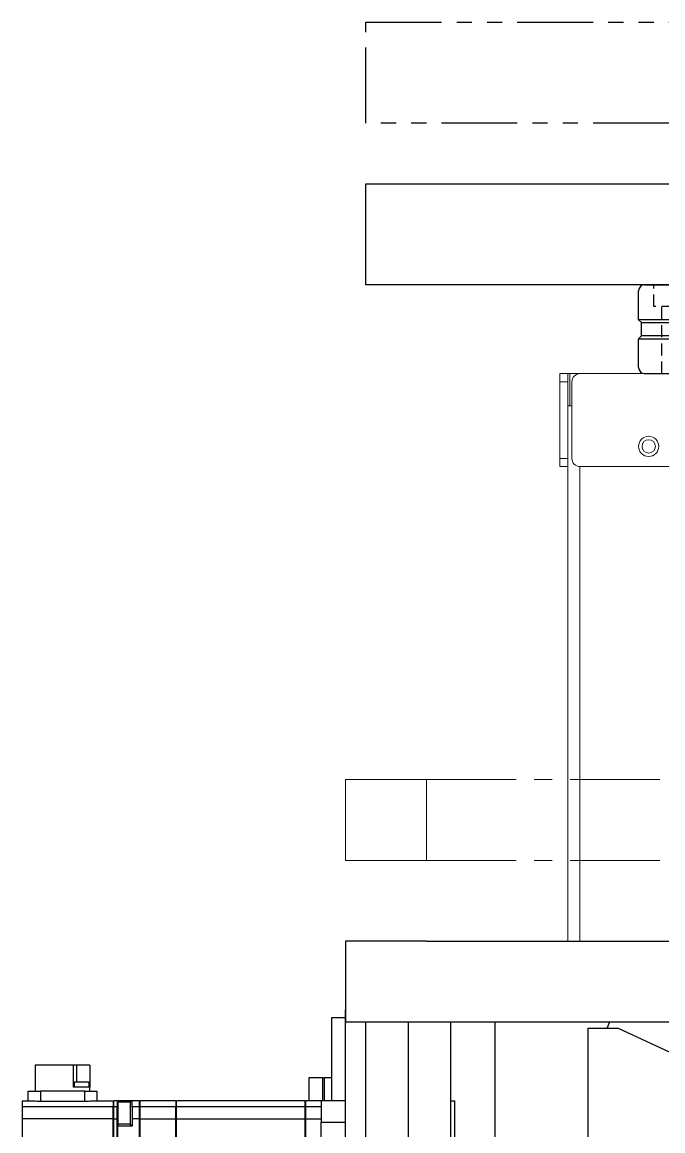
# Model space of a CAD drawing. Extents: x 500 to 100500, y -14500 to 21140.
# Drawn here: x 6251.5 to 6410, y -3309.1 to -3034.7 of the extents above; entities that cross this region are included whole.
import ezdxf

# ---------------------------------------------------------------- set-up
doc = ezdxf.new("R2010")
doc.units = 0
for name, pattern in [('CENTER', [10.16, 6.35, -1.27, 1.27, -1.27]), ('CENTER2', [28.575, 19.05, -3.175, 3.175, -3.175]), ('DASHED', [4.5, 3, -1.5]), ('PHANTOM2', [1.25, 0.625, -0.125, 0.125, -0.125, 0.125, -0.125]), ('SLD-Solid', [0])]:
    doc.linetypes.add(name, pattern=pattern)
doc.layers.get('0').update_dxf_attribs({"linetype": 'CONTINUOUS'})
doc.layers.add('C', color=1, linetype='CENTER', lineweight=18)
doc.layers.add('MODEL', color=7, linetype='SLD-Solid', lineweight=15)
for name, color, linetype in [('D', 7, 'CONTINUOUS'), ('Dim', 114, 'CONTINUOUS'), ('M06SMMF-001B', 7, 'CONTINUOUS')]:
    doc.layers.add(name, color=color, linetype=linetype)

# ---------------------------------------------------------------- blocks, each defined once
blk = doc.blocks.new('KA$C0f30fc43')
at = {"layer": 'C', "ltscale": 3.5}
for p, q in [((0, 0), (0, 20)), ((0, 20), (20, 20)), ((20, 20), (20, 0)), ((280, 20), (20, 20)), ((280, 0), (280, 20)), ((280, 20), (300, 20)), ((300, 20), (300, 0)), ((20, 0), (0, 0)), ((280, 0), (20, 0)), ((300, 0), (280, 0))]:
    blk.add_line(p, q, dxfattribs=at)
blk = doc.blocks.new('KA$C6268043b')
at = {"linetype": 'Continuous', "lineweight": 25}
for p, q in [((280.5, 139.51, 52.18), (20.5, 139.51, 52.18)), ((280.5, 139.51, 52.18), (300.5, 139.51, 52.18)), ((300.5, 139.51, 52.18), (300.5, 119.51, 52.18)), ((300.5, 20, 52.18), (300.5, 122.5, 52.18)), ((280.5, 119.51, 52.18), (20.5, 119.51, 52.18)), ((235.8, 118, 52.18), (235.1, 119.51, 52.18)), ((263.6, 119.51, 52.18), (263.6, 87.5, 52.18)), ((274.5, 119.51, 52.18), (274.5, 20, 52.18)), ((300.5, 119.51, 52.18), (280.5, 119.51, 52.18)), ((285, 119.51, 52.18), (285, 20, 52.18)), ((295.5, 20, 52.18), (295.5, 119.51, 52.18)), ((300.5, 120.5, 52.18), (304, 120.5, 52.18)), ((304, 120.5, 52.18), (304, 100, 52.18)), ((233.05, 118, 52.18), (195.5, 100.49, 52.18)), ((240.5, 118, 52.18), (233.05, 118, 52.18)), ((240.5, 30, 52.18), (240.5, 118, 52.18)), ((363.75, 108.8, 52.18), (363.75, 103.4, 52.18)), ((363.75, 108.8, 52.18), (367, 108.8, 52.18)), ((367, 104.7, 52.18), (367, 108.8, 52.18)), ((367, 108.8, 52.18), (367.8, 108.8, 52.18)), ((367.8, 108.8, 52.18), (377.25, 108.8, 52.18)), ((367.8, 103.4, 52.18), (367.8, 108.8, 52.18)), ((377.25, 108.8, 52.18), (377.25, 102.4, 52.18)), ((304, 105.7, 52.18), (305.8, 105.7, 52.18)), ((305.8, 105.7, 52.18), (305.8, 100, 52.18)), ((306.1, 105.7, 52.18), (305.8, 105.7, 52.18)), ((306.1, 100, 52.18), (306.1, 105.7, 52.18)), ((306.1, 105.7, 52.18), (309.6, 105.7, 52.18)), ((309.6, 105.7, 52.18), (309.6, 100, 52.18)), ((364.05, 104.7, 52.18), (364.05, 103.4, 52.18)), ((367.55, 104.7, 52.18), (364.05, 104.7, 52.18)), ((367.55, 103.4, 52.18), (367.55, 104.7, 52.18)), ((362, 102.4, 52.18), (362, 100, 52.18)), ((365, 102.4, 52.18), (362, 102.4, 52.18)), ((363.75, 102.4, 52.18), (363.75, 103.4, 52.18)), ((363.75, 103.4, 52.18), (367.8, 103.4, 52.18)), ((365, 99.9, 52.18), (365, 102.4, 52.18)), ((365, 102.4, 52.18), (376, 102.4, 52.18)), ((376, 102.4, 52.18), (376, 99.9, 52.18)), ((379, 102.4, 52.18), (376, 102.4, 52.18)), ((379, 100, 52.18), (379, 102.4, 52.18)), ((273.5, 65, 52.18), (273.5, 100, 52.18)), ((274.5, 100, 52.18), (273.5, 100, 52.18)), ((300.5, 100, 52.18), (306.5, 100, 52.18)), ((306.5, 100, 52.18), (306.5, 94.7, 52.18)), ((306.5, 100, 52.18), (310.3, 100, 52.18)), ((310.3, 98.5, 52.18), (310.3, 100, 52.18)), ((310.5, 99, 52.18), (310.3, 99, 52.18)), ((310.5, 100, 52.18), (342.3, 100, 52.18)), ((310.5, 98.5, 52.18), (310.5, 100, 52.18)), ((342.3, 98.5, 52.18), (342.3, 100, 52.18)), ((342.5, 99, 52.18), (342.3, 99, 52.18)), ((342.5, 100, 52.18), (351.3, 100, 52.18)), ((342.5, 100, 52.18), (342.5, 98.5, 52.18)), ((351.3, 98.5, 52.18), (351.3, 100, 52.18)), ((351.5, 99, 52.18), (351.3, 99, 52.18)), ((351.5, 100, 52.18), (353.3, 100, 52.18)), ((351.5, 98.5, 52.18), (351.5, 100, 52.18)), ((353.8, 100, 52.18), (353.3, 100, 52.18)), ((353.3, 98.5, 52.18), (353.3, 100, 52.18)), ((353.3, 100, 52.18), (356.8, 100, 52.18)), ((353.8, 100, 52.18), (353.8, 97, 52.18)), ((356.8, 99.75, 52.18), (353.8, 99.75, 52.18)), ((356.8, 99.75, 52.18), (356.8, 100, 52.18)), ((356.8, 99.75, 52.18), (356.8, 95.12, 52.18)), ((357, 99, 52.18), (356.8, 99, 52.18)), ((357, 100, 52.18), (357.8, 100, 52.18)), ((357, 100, 52.18), (357, 98.5, 52.18)), ((357.8, 98.5, 52.18), (357.8, 100, 52.18)), ((358, 99, 52.18), (357.8, 99, 52.18)), ((363.27, 100, 52.18), (358, 100, 52.18)), ((358, 100, 52.18), (358, 98.5, 52.18)), ((376, 99.9, 52.18), (365, 99.9, 52.18)), ((380.5, 100, 52.18), (377.73, 100, 52.18)), ((380.5, 100, 52.18), (380.5, 98.5, 52.18)), ((306.5, 98.5, 52.18), (310.3, 98.5, 52.18)), ((310.3, 95.5, 52.18), (310.3, 98.5, 52.18)), ((310.5, 98.5, 52.18), (310.3, 98.5, 52.18)), ((310.5, 98.5, 52.18), (342.3, 98.5, 52.18)), ((310.5, 95.5, 52.18), (310.5, 98.5, 52.18)), ((342.3, 95.5, 52.18), (342.3, 98.5, 52.18)), ((342.5, 98.5, 52.18), (342.3, 98.5, 52.18)), ((342.5, 98.5, 52.18), (351.3, 98.5, 52.18)), ((342.5, 95.5, 52.18), (342.5, 98.5, 52.18)), ((351.3, 95.5, 52.18), (351.3, 98.5, 52.18)), ((351.5, 98.5, 52.18), (351.3, 98.5, 52.18)), ((351.5, 98.5, 52.18), (353.3, 98.5, 52.18)), ((351.5, 95.5, 52.18), (351.5, 98.5, 52.18)), ((353.3, 98.5, 52.18), (353.3, 97, 52.18)), ((353.3, 97, 52.18), (353.3, 95.5, 52.18)), ((353.8, 97, 52.18), (353.8, 94, 52.18)), ((357, 98.5, 52.18), (356.8, 98.5, 52.18)), ((357, 98.5, 52.18), (357.8, 98.5, 52.18)), ((357, 95.5, 52.18), (357, 98.5, 52.18)), ((357.8, 95.5, 52.18), (357.8, 98.5, 52.18)), ((358, 98.5, 52.18), (357.8, 98.5, 52.18)), ((358, 98.5, 52.18), (380.5, 98.5, 52.18)), ((358, 95.5, 52.18), (358, 98.5, 52.18)), ((380.5, 98.5, 52.18), (380.5, 95.5, 52.18)), ((306.5, 94.7, 52.18), (300.5, 94.7, 52.18)), ((310.3, 95.5, 52.18), (306.5, 95.5, 52.18)), ((306.5, 88, 52.18), (306.5, 94.7, 52.18)), ((310.3, 95.5, 52.18), (310.5, 95.5, 52.18)), ((310.3, 89.5, 52.18), (310.3, 95.5, 52.18)), ((342.3, 95.5, 52.18), (310.5, 95.5, 52.18)), ((310.5, 89.5, 52.18), (310.5, 95.5, 52.18)), ((342.3, 95.5, 52.18), (342.5, 95.5, 52.18)), ((342.3, 89.5, 52.18), (342.3, 95.5, 52.18)), ((351.3, 95.5, 52.18), (342.5, 95.5, 52.18)), ((342.5, 89.5, 52.18), (342.5, 95.5, 52.18)), ((351.3, 89.5, 52.18), (351.3, 95.5, 52.18)), ((351.3, 95.5, 52.18), (351.5, 95.5, 52.18)), ((351.5, 95.5, 52.18), (353.3, 95.5, 52.18)), ((351.5, 89.5, 52.18), (351.5, 95.5, 52.18)), ((353.3, 95.5, 52.18), (353.3, 93.7, 52.18)), ((353.3, 94, 52.18), (353.8, 94, 52.18)), ((353.3, 93.7, 52.18), (356.8, 93.7, 52.18)), ((353.8, 94.25, 52.18), (356.8, 94.25, 52.18)), ((356.8, 95.5, 52.18), (357, 95.5, 52.18)), ((356.8, 95.12, 52.18), (356.8, 93.7, 52.18)), ((356.8, 89.5, 52.18), (356.8, 93.7, 52.18)), ((357.8, 95.5, 52.18), (357, 95.5, 52.18)), ((357, 89.5, 52.18), (357, 95.5, 52.18)), ((357.8, 89.5, 52.18), (357.8, 95.5, 52.18)), ((357.8, 95.5, 52.18), (358, 95.5, 52.18)), ((358, 95.5, 52.18), (380.5, 95.5, 52.18)), ((358, 89.5, 52.18), (358, 95.5, 52.18)), ((380.5, 95.5, 52.18), (380.5, 90.3, 52.18))]:
    blk.add_line(p, q, dxfattribs=at)
for points, knots in [([(365, 99.9, 52.18), (364.68, 99.91, 52.18), (364.06, 99.94, 52.18), (363.52, 99.98, 52.18), (363.27, 100, 52.18)], [0, 0, 0, 0, 0.522761, 1, 1, 1, 1]), ([(377.73, 100, 52.18), (377.45, 99.98, 52.18), (376.92, 99.94, 52.18), (376.3, 99.91, 52.18), (376, 99.9, 52.18)], [0, 0, 0, 0, 0.517127, 1, 1, 1, 1])]:
    blk.add_open_spline(points, degree=3, knots=knots, dxfattribs=at)
at = {"layer": 'Dim'}
blk.add_blockref('KA$C0f30fc43', (0.5, 159.51, 52.18), dxfattribs=at)
blk = doc.blocks.new('KA$Ce3736b89')
at = {"color": 7, "linetype": 'CENTER'}
for p, q in [((82.5, 0), (82.5, 28)), ((8.5, 1), (8.5, 27)), ((34, 27), (34, 1)), ((131, 27), (131, 1)), ((156.5, 1), (156.5, 27)), ((77.95, 14), (87.05, 14))]:
    blk.add_line(p, q, dxfattribs=at)
at = {"color": 7, "linetype": 'Continuous'}
for p, q in [((1.5, 25), (163.5, 25)), ((0, 16.350018), (0, 23.5)), ((165, 16.350018), (165, 23.5)), ((0.7, 15.650018), (0, 16.350018)), ((165, 16.350018), (0, 16.350018)), ((0.7, 12.350018), (0.7, 15.650018)), ((0.7, 15.650018), (164.3, 15.650018)), ((164.3, 15.650018), (165, 16.350018)), ((164.3, 12.350018), (164.3, 15.650018)), ((0.7, 12.350018), (0, 11.650018)), ((0, 4.5), (0, 11.650018)), ((0, 11.650018), (165, 11.650018)), ((164.3, 12.350018), (0.7, 12.350018)), ((164.3, 12.350018), (165, 11.650018)), ((165, 4.5), (165, 11.650018)), ((1.5, 3), (163.5, 3))]:
    blk.add_line(p, q, dxfattribs=at)
at = {"color": 7, "linetype": 'DASHED'}
for p, q in [((3.75, 19.6), (3.75, 25)), ((13.25, 19.6), (13.25, 25)), ((16.95, 22.1), (16.95, 25)), ((21.3, 22.1), (21.3, 25)), ((31.500002, 3), (31.500002, 25)), ((31.933002, 3), (31.933002, 25)), ((36.066998, 3), (36.066998, 25)), ((36.499998, 3), (36.499998, 25)), ((128.500002, 3), (128.500002, 25)), ((128.933002, 3), (128.933002, 25)), ((133.066998, 3), (133.066998, 25)), ((133.499998, 3), (133.499998, 25)), ((143.7, 22.1), (143.7, 25)), ((148.05, 22.1), (148.05, 25)), ((151.75, 19.6), (151.75, 25)), ((161.25, 19.6), (161.25, 25)), ((42.5, 4.5), (42.5, 23.5)), ((122.5, 4.5), (122.5, 23.5)), ((13.25, 19.6), (3.75, 19.6)), ((5.75, 3), (5.75, 19.6)), ((11.25, 3), (11.25, 19.6)), ((151.75, 19.6), (161.25, 19.6)), ((153.75, 3), (153.75, 19.6)), ((159.25, 3), (159.25, 19.6)), ((16.95, 5.9), (16.95, 3)), ((21.3, 5.9), (21.3, 3)), ((143.7, 5.9), (143.7, 3)), ((148.05, 5.9), (148.05, 3))]:
    blk.add_line(p, q, dxfattribs=at)
at = {"color": 7, "linetype": 'Continuous'}
blk.add_circle((82.5, 14), 1.55, dxfattribs=at)
for centre, start, end in [((1.5, 23.5), 90.000018, 180), ((163.5, 23.5), 0, 89.999982), ((1.5, 4.5), 180, 269.999982), ((163.5, 4.5), 270.000018, 0)]:
    blk.add_arc(centre, 1.5, start, end, dxfattribs=at)
at = {"color": 7, "linetype": 'DASHED'}
for centre, start, end in [((41, 23.5), 359.999964, 90), ((124, 23.5), 90, 180.000036), ((41, 4.5), 269.999982, 359.999964), ((124, 4.5), 180.000036, 270.000018)]:
    blk.add_arc(centre, 1.5, start, end, dxfattribs=at)
blk = doc.blocks.new('KA$C909740b7')
blk.add_line((2, 0, -65.34), (202, 0, -65.34))
at = {"layer": 'MODEL'}
for p, q in [((0, 140.5, -65.34), (2, 140.5, -65.34)), ((0, 138.5, -65.34), (0, 140.5, -65.34)), ((2, 140.5, -65.34), (2, 138.5, -65.34)), ((2, 140.5, -65.34), (2.5, 140.5, -65.34)), ((2.5, 140.5, -65.34), (5, 140.5, -65.34)), ((2.5, 132.5, -65.34), (2.5, 140.5, -65.34)), ((201.5, 140.5, -65.34), (5, 140.5, -65.34)), ((201.5, 117.5, -65.34), (201.5, 140.5, -65.34)), ((204, 140.5, -65.34), (201.5, 140.5, -65.34)), ((204, 117.5, -65.34), (204, 140.5, -65.34)), ((2, 138.5, -65.34), (0, 138.5, -65.34)), ((0, 119.5, -65.34), (0, 138.5, -65.34)), ((2, 119.5, -65.34), (2, 138.5, -65.34)), ((3, 119.5, -65.34), (3, 138.5, -65.34)), ((2, 132.5, -65.34), (3, 132.5, -65.34)), ((0, 119.5, -65.34), (2, 119.5, -65.34)), ((0, 117.5, -65.34), (0, 119.5, -65.34)), ((2, 119.5, -65.34), (2, 117.5, -65.34)), ((2, 117.5, -65.34), (0, 117.5, -65.34)), ((2, 0, -65.34), (2, 117.5, -65.34)), ((201.5, 117.5, -65.34), (5, 117.5, -65.34)), ((5, 117.5, -65.34), (5, 0, -65.34)), ((199, 0, -65.34), (199, 117.5, -65.34)), ((204, 117.5, -65.34), (201.5, 117.5, -65.34)), ((202, 117.5, -65.34), (202, 0, -65.34))]:
    blk.add_line(p, q, dxfattribs=at)
for centre, radius in [((22, 122.5, -65.34), 2.5), ((22, 122.5, -65.34), 1.65), ((182, 122.5, -65.34), 2.5), ((182, 122.5, -65.34), 1.65)]:
    blk.add_circle(centre, radius, dxfattribs=at)
for centre, start, end in [((5, 138.5, -65.34), 90, 180), ((5, 119.5, -65.34), 180, 270)]:
    blk.add_arc(centre, 2, start, end, dxfattribs=at)
at = {"layer": 'D'}
blk.add_blockref('KA$Ce3736b89', (19.5, 137.5, -65.34), dxfattribs=at)
blk = doc.blocks.new('KA$Ceaa818a5')
at = {"layer": 'D', "elevation": -65.34}
blk.add_lwpolyline([(0, 202.7), (300, 202.7), (300, 177.7), (0, 177.7)], close=True, dxfattribs=at)
at = {"layer": 'M06SMMF-001B', "color": 1, "linetype": 'CENTER2'}
blk.add_line((150, 235.17, -65.34), (150, 0, -65.34), dxfattribs=at)
at = {"layer": 'D'}
blk.add_blockref('KA$C909740b7', (48, 15.2), dxfattribs=at)

msp = doc.modelspace()

# ---------------------------------------------------------------- linework, layer by layer
at = {"layer": 'D', "color": 3, "linetype": 'PHANTOM2', "ltscale": 30, "elevation": -75.82}
msp.add_lwpolyline([(6336.5, -3034.7), (6636.5, -3034.7), (6636.5, -3059.7), (6336.5, -3059.7)], close=True, dxfattribs=at)

# ---------------------------------------------------------------- block references
at = {"layer": 'D'}
msp.add_blockref('KA$Ceaa818a5', (6336.5, -3277.4, -10.47), dxfattribs=at)
at = {"layer": 'D', "color": 0, "xscale": -1}
msp.add_blockref('KA$C6268043b', (6632, -3401.7, -128), dxfattribs=at)

doc.saveas('drawing.dxf')
